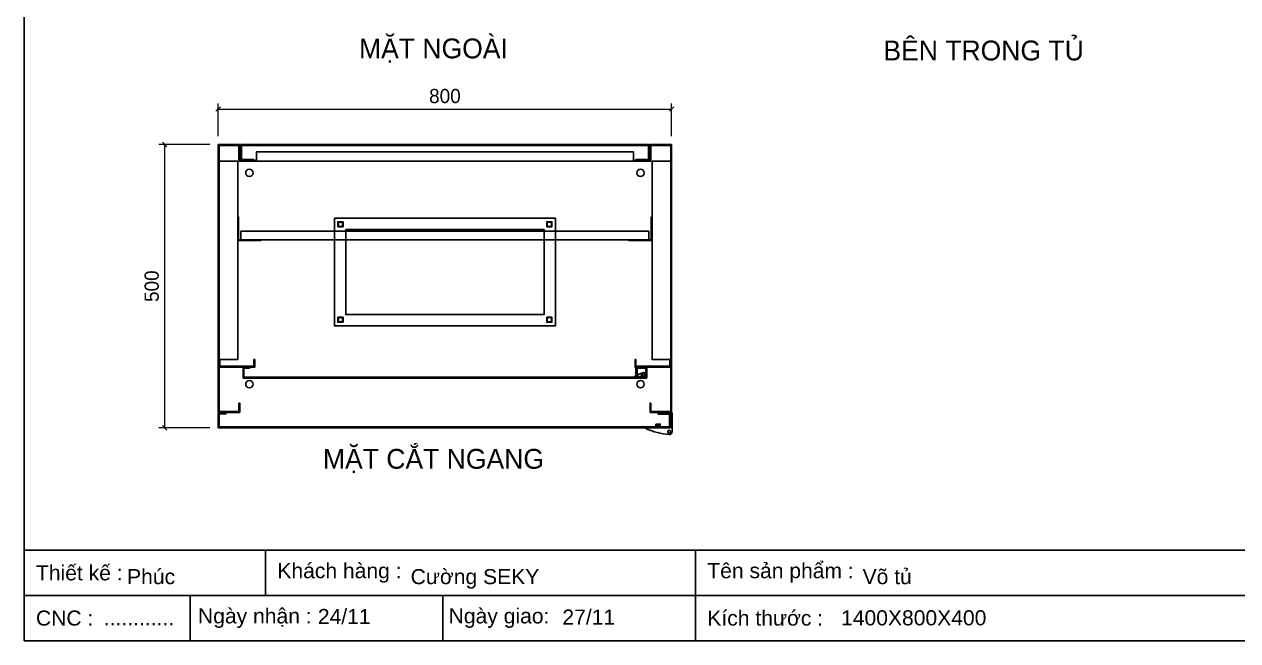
# Model space of a CAD drawing. Header units: millimetres. Extents: x 0 to 3953, y 0 to 2795.
# Drawn here: x 0 to 2141, y 0 to 1088 of the extents above; entities that cross this region are included whole.
import ezdxf

# ---------------------------------------------------------------- set-up
doc = ezdxf.new("R2010")
doc.units = ezdxf.units.MM
doc.layers.add('DIM', color=253, linetype='Continuous')
doc.layers.add('Ghi chu', color=7, linetype='Continuous')
doc.styles.add('Arial', font='arial.ttf')
doc.dimstyles.new('Dim-25', dxfattribs={"dimtxt": 25, "dimasz": 8, "dimexe": 10, "dimexo": 15, "dimgap": 10, "dimtad": 1, "dimdec": 0, "dimtxsty": 'Standard', "dimblk": 'OBLIQUE', "dimcen": 10, "dimclrd": 5, "dimclre": 5, "dimclrt": 3, "dimazin": 3, "dimtfac": 1, "dimtdec": 0, "dimtmove": 0, "dimatfit": 3, "dimldrblk": 'OBLIQUE', "dimlwd": 9, "dimlwe": 9})

# ---------------------------------------------------------------- blocks, each defined once
blk = doc.blocks.new('HL044-1.3-B')
h = blk.add_hatch()
h.set_pattern_fill('ANSI31', color=1, scale=0.3, style=0)
h.set_pattern_definition([(45, (-80982.31925, -42991.2648), (-0.673519209, 0.673519209), [])])
h.paths.add_polyline_path([(-15.5, 27), (-15.5, 24), (-9.5, 24), (-9.5, 27)])
at = {"color": 1}
for p, q in [((-22, 24), (-22, 27)), ((-22, 27), (1, 27)), ((-1, 24), (-22, 24)), ((-15.5, 24), (-15.5, 27)), ((-9.5, 24), (-9.5, 27)), ((0, 23), (0, 0)), ((3, 25), (3, 0)), ((0, 0), (-43, 0)), ((-43, 0), (-43, -2)), ((-25, 6.5), (-25, 0)), ((-25, 6.5), (-19, 5.9)), ((-25, 5.5), (-19, 4.9)), ((-25, 4.5), (-19, 3.9)), ((-25, 3.5), (-19, 2.9)), ((-25, 2.5), (-19, 1.9)), ((-25, 1.5), (-19, 0.9)), ((-25, 0.5), (-19.7, 0)), ((-19, 6.5), (-19, 0)), ((0, 7.5), (3, 7.5)), ((0, 6), (3, 6)), ((3, -6.5), (3, 0))]:
    blk.add_line(p, q, dxfattribs=at)
blk.add_lwpolyline([(-26, 6.5), (-18, 6.5), (-18, 0), (-26, 0)], close=True, dxfattribs=at)
blk.add_circle((-2.3, -7), 2.55, dxfattribs=at)
for centre, radius, start, end in [((-1, 23), 1, 0, 90), ((1, 25), 2, 0, 90), ((15.4, 147.7), 160.7, 248.6705, 263.5901), ((-2.5, -6.5), 5.5, 270, 0)]:
    blk.add_arc(centre, radius, start, end, dxfattribs=at)
blk = doc.blocks.new('*D4')
at = {"color": 0, "linetype": 'ByBlock', "lineweight": -2}
for p, q in [((251.7, 872), (243.7, 880)), ((243.7, 380), (251.7, 372))]:
    blk.add_line(p, q, dxfattribs=at)
at = {"layer": 'Defpoints', "color": 0, "ltscale": 3, "transparency": 16777216}
for p in [(342.2, 876), (247.7, 376), (342.2, 376)]:
    blk.add_point(p, dxfattribs=at)
at = {"layer": 'DIM', "color": 5, "lineweight": 9, "ltscale": 3, "transparency": 16777216}
for p, q in [((327.2, 876), (237.7, 876)), ((247.7, 876), (247.7, 376)), ((327.2, 376), (237.7, 376))]:
    blk.add_line(p, q, dxfattribs=at)
at = {"layer": 'DIM', "color": 3, "ltscale": 3, "transparency": 16777216, "insert": (225, 626), "char_height": 25, "attachment_point": 5, "rotation": 90}
blk.add_mtext('500', dxfattribs=at)
blk = doc.blocks.new('_Oblique')
at = {"color": 0, "linetype": 'ByBlock', "lineweight": -2}
blk.add_line((-0.5, -0.5), (0.5, 0.5), dxfattribs=at)
blk = doc.blocks.new('*D6')
at = {"color": 0, "linetype": 'ByBlock', "lineweight": -2}
for p, q in [((346.2, 942.8), (338.2, 934.8)), ((1138.2, 934.8), (1146.2, 942.8))]:
    blk.add_line(p, q, dxfattribs=at)
at = {"layer": 'Defpoints', "color": 0, "ltscale": 3, "transparency": 16777216}
for p in [(1142.2, 938.8), (342.2, 876), (1142.2, 876)]:
    blk.add_point(p, dxfattribs=at)
at = {"layer": 'DIM', "color": 5, "lineweight": 9, "ltscale": 3, "transparency": 16777216}
for p, q in [((342.2, 891), (342.2, 948.8)), ((1142.2, 891), (1142.2, 948.8)), ((342.2, 938.8), (1142.2, 938.8))]:
    blk.add_line(p, q, dxfattribs=at)
at = {"layer": 'DIM', "color": 3, "ltscale": 3, "transparency": 16777216, "insert": (742.2, 961.6), "char_height": 25, "attachment_point": 5}
blk.add_mtext('800', dxfattribs=at)
blk = doc.blocks.new('KHUNG CHUẨN')
at = {"color": 7}
for p, q in [((19889.2, -28535.2), (16919.2, -28535.2)), ((17239.2, -28535.2), (17239.2, -28595.2)), ((17809.2, -28535.2), (17809.2, -28655.2)), ((18939.2, -28595.2), (16919.2, -28595.2)), ((17139.2, -28595.2), (17139.2, -28655.2)), ((17474.2, -28595.2), (17474.2, -28655.2))]:
    blk.add_line(p, q, dxfattribs=at)
blk.add_lwpolyline([(16919.2, -26555.2), (19889.2, -26555.2), (19889.2, -28655.2), (16919.2, -28655.2)], close=True, dxfattribs=at)
at = {"color": 2, "char_height": 20, "attachment_point": 4, "style": 'Arial'}
for s, insert, width in [('  Thiết kế :', (16919.2, -28565.2), 917.634), ('  Khách hàng :', (17239.2, -28565.2), 917.634), ('  Tên sản phẩm :', (17809.2, -28565.2), 917.634), ('  CNC :', (16919.2, -28625.2), 917.634), ('  Ngày nhận :', (17134, -28625.2), 556.651), ('  Ngày giao:', (17466.3, -28625.2), 556.651), ('  Kích thước :', (17809.2, -28625.2), 917.634)]:
    blk.add_mtext(s, dxfattribs=dict(at, insert=insert, width=width))
at = {"color": 3, "style": 'Arial'}
for tag, p in [('#01', (17055.6, -28580.1)), ('#02', (17431.4, -28580.1)), ('#03', (18030.6, -28580.1)), ('#08', (18751.7, -28580.1)), ('#10', (19064.8, -28580.1)), ('#04', (17024.8, -28634.6)), ('#05', (17308.5, -28633)), ('#06', (17632.7, -28633.7)), ('#07', (18002, -28634.7)), ('#09', (18753.8, -28632.6)), ('#11', (19060.3, -28625.7)), ('#12', (19806.5, -28628.9))]:
    blk.add_attdef(tag, p, '', height=20, dxfattribs=at)
blk = doc.blocks.new('HL036-1-2')
at = {"layer": 'Ghi chu', "color": 1}
for p, q in [((-3, 17.8), (-18.9, 17.8)), ((-18.9, 15.8), (-18.9, 17.8)), ((-12.1, 15.8), (-18.9, 15.8)), ((-16.4, 1), (-16.4, 14)), ((-15.6, 15), (-3.9, 17.7)), ((0, 0), (-15.4, 0)), ((-14.4, 3), (-14.4, 11.9)), ((0, 2), (-13.4, 2)), ((-13.1, 12.8), (-4.3, 9.8)), ((-6.2, 2), (-6.2, 0)), ((-1.2, 2), (-1.2, 0)), ((0, 0), (0, 2))]:
    blk.add_line(p, q, dxfattribs=at)
for radius in [4.1, 2.1]:
    blk.add_circle((-3, 13.7), radius, dxfattribs=at)
for centre, start, end in [((-15.4, 14), 102.9616, 180), ((-15.4, 1), 180, 270), ((-13.4, 11.9), 71.3254, 180), ((-13.4, 3), 180, 270)]:
    blk.add_arc(centre, 1, start, end, dxfattribs=at)

msp = doc.modelspace()

# ---------------------------------------------------------------- linework, layer by layer
for points in [[(378.7, 419.5), (378.7, 404.5), (343.7, 404.5), (343.7, 874.5), (378.7, 874.5), (378.7, 848), (405.2, 848), (405.2, 849.5), (380.2, 849.5), (380.2, 876), (342.2, 876), (342.2, 403), (380.2, 403), (380.2, 419.5)], [(1101.2, 849.5), (1101.2, 874.5), (383.2, 874.5), (383.2, 849.5), (381.7, 849.5), (381.7, 876), (1102.7, 876), (1102.7, 849.5)], [(1105.7, 419.5), (1105.7, 404.5), (1140.7, 404.5), (1140.7, 874.5), (1105.7, 874.5), (1105.7, 848), (1079.2, 848), (1079.2, 849.5), (1104.2, 849.5), (1104.2, 876), (1142.2, 876), (1142.2, 403), (1104.2, 403), (1104.2, 419.5)], [(345.2, 496.5), (345.2, 484.5), (405.2, 484.5), (405.2, 496.5), (406.7, 496.5), (406.7, 483), (343.7, 483), (343.7, 496.5)], [(1139.2, 496.5), (1139.2, 484.5), (1079.2, 484.5), (1079.2, 496.5), (1077.7, 496.5), (1077.7, 483), (1140.7, 483), (1140.7, 496.5)], [(1126.7, 400.5), (1138.7, 400.5), (1138.7, 377.5), (343.7, 377.5), (343.7, 400.5), (355.7, 400.5), (355.7, 402), (342.2, 402), (342.2, 376), (1140.2, 376), (1140.2, 402), (1126.7, 402)]]:
    msp.add_lwpolyline(points, close=True)
at = {"color": 85}
msp.add_lwpolyline([(1074.7, 848), (1104.7, 848), (1104.7, 846.5), (379.7, 846.5), (379.7, 848), (409.7, 848), (409.7, 863), (1074.7, 863), (1074.7, 848)], dxfattribs=at)
at = {"color": 33}
for points in [[(343.7, 846.5), (376.7, 846.5), (376.7, 496.5), (343.7, 496.5)], [(1140.7, 846.5), (1107.7, 846.5), (1107.7, 496.5), (1140.7, 496.5)]]:
    msp.add_lwpolyline(points, close=True, dxfattribs=at)
at = {"color": 85}
for points in [[(418.2, 706.5), (376.7, 706.5), (376.7, 748), (378.2, 748), (378.2, 708), (418.2, 708)], [(1066.2, 706.5), (1107.7, 706.5), (1107.7, 748), (1106.2, 748), (1106.2, 708), (1066.2, 708)], [(382.2, 723), (1102.2, 723), (1102.2, 708), (382.2, 708)]]:
    msp.add_lwpolyline(points, close=True, dxfattribs=at)
at = {"color": 7}
msp.add_lwpolyline([(547.2, 746), (937.2, 746), (937.2, 556), (547.2, 556)], close=True, dxfattribs=at)
at = {"color": 2}
for points in [[(562.5, 730.8), (553.5, 730.8), (553.5, 739.8), (562.5, 739.8)], [(922, 730.8), (931, 730.8), (931, 739.8), (922, 739.8)], [(567.2, 726), (917.2, 726), (917.2, 576), (567.2, 576)], [(562.5, 571.3), (553.5, 571.3), (553.5, 562.3), (562.5, 562.3)], [(922, 571.3), (931, 571.3), (931, 562.3), (922, 562.3)]]:
    msp.add_lwpolyline(points, close=True, dxfattribs=at)
at = {"color": 3}
msp.add_lwpolyline([(1086.7, 481.2), (1096.7, 481.2), (1096.7, 465.2), (387.7, 465.2), (387.7, 481.2), (397.7, 481.2), (397.7, 482.7), (386.2, 482.7), (386.2, 463.7), (1098.2, 463.7), (1098.2, 482.7), (1086.7, 482.7)], close=True, dxfattribs=at)
at = {"color": 2, "ltscale": 3}
for centre in [(397.2, 826), (1087.2, 826), (397.2, 453), (1087.2, 453)]:
    msp.add_circle(centre, 6.5, dxfattribs=at)
at = {"color": 7}
for centre in [(558, 735.3), (926.5, 735.3), (558, 566.8), (926.5, 566.8)]:
    msp.add_circle(centre, 4, dxfattribs=at)

# ---------------------------------------------------------------- block references
at = {"color": 3}
ref = msp.add_blockref('KHUNG CHUẨN', (-22519.5, 38140), dxfattribs=dict(at, xscale=1.331000000005587, yscale=1.331000000005587, zscale=1.331000000005587))
ref.add_attrib('#03', 'Võ tủ', (1479.2, 99.9), dxfattribs={"color": 3, "height": 26.62, "style": 'Arial'})
ref.add_attrib('#07', '1400X800X400', (1441.2, 27.2), dxfattribs={"color": 3, "height": 26.62, "style": 'Arial'})
ref.add_attrib('#02', 'Cường SEKY', (681.7, 99.9), dxfattribs={"color": 3, "height": 26.62, "style": 'Arial'})
ref.add_attrib('#05', '24/11', (518, 29.5), dxfattribs={"color": 3, "height": 26.62, "style": 'Arial'})
ref.add_attrib('#06', '27/11', (949.5, 28.5), dxfattribs={"color": 3, "height": 26.62, "style": 'Arial'})
ref.add_attrib('#01', 'Phúc', (181.4, 99.9), dxfattribs={"color": 3, "height": 26.62, "style": 'Arial'})
ref.add_attrib('#04', '............', (140.4, 27.3), dxfattribs={"color": 3, "height": 26.62, "style": 'Arial'})
at = {"color": 7, "xscale": -1, "rotation": 180}
msp.add_blockref('HL036-1-2', (1095.6, 483), dxfattribs=at)
msp.add_blockref('HL044-1.3-B', (1140.2, 376))

# ---------------------------------------------------------------- texts
at = {"color": 2, "char_height": 35, "width": 1072, "attachment_point": 5}
for s, insert in [('MẶT NGOÀI', (722, 1041.9)), ('BÊN TRONG TỦ', (1692.7, 1041.9)), ('MẶT CẮT NGANG', (722, 317.3))]:
    msp.add_mtext(s, dxfattribs=dict(at, insert=insert))

# ---------------------------------------------------------------- dimensions: what is measured, and where the dimension line sits
at = {"layer": 'DIM', "color": 7, "ltscale": 3}
dim = msp.add_linear_dim(base=(1142.2, 938.8), p1=(342.2, 876), p2=(1142.2, 876), dimstyle='Dim-25', dxfattribs=at)
dim.commit()
dim.dimension.update_dxf_attribs({"geometry": '*D6', "text_midpoint": (742.2, 961.6)})
dim = msp.add_linear_dim(base=(247.7, 376), p1=(342.2, 876), p2=(342.2, 376), angle=90, dimstyle='Dim-25', dxfattribs=at)
dim.commit()
dim.dimension.update_dxf_attribs({"geometry": '*D4', "text_midpoint": (225, 626)})

doc.saveas('drawing.dxf')
